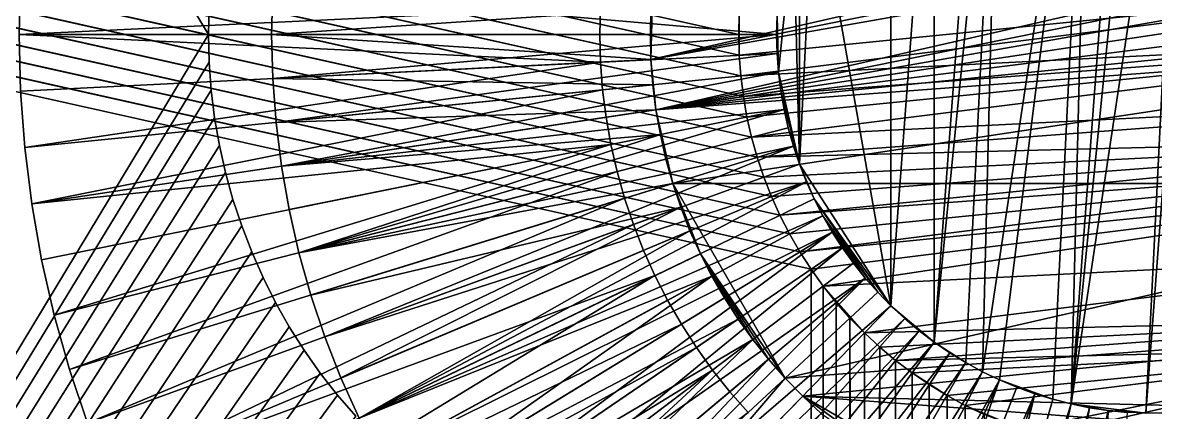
# Model space of a CAD drawing. Header units: millimetres. Extents: x 0 to 520, y -2 to 382.
# Drawn here: x 478.514 to 483, y 308.504 to 310.047 of the extents above; entities that cross this region are included whole.
import ezdxf

# ---------------------------------------------------------------- set-up
doc = ezdxf.new("R2010")
doc.units = ezdxf.units.MM

msp = doc.modelspace()

# ---------------------------------------------------------------- linework, layer by layer
at = {"layer": 'BRASS', "color": 52}
for points in [[(509.2, 369.2, 103), (10.8, 369.2, 103), (10.8, 10.8, 103)], [(509.2, 369.2, 103), (10.8, 10.8, 103), (509.2, 10.8, 103)], [(336.5204, 342.3591, 86), (481.35, 310, 86), (336.4866, 342.2841, 86)], [(336.5204, 342.3591, 86), (481.3521, 310.0822, 86), (481.35, 310, 86)], [(336.4866, 342.2841, 86), (481.3521, 309.9178, 86), (336.4491, 342.2109, 86)], [(336.4866, 342.2841, 86), (481.35, 310, 86), (481.3521, 309.9178, 86)], [(336.4491, 342.2109, 86), (481.3582, 309.8357, 86), (336.4079, 342.1396, 86)], [(336.4491, 342.2109, 86), (481.3521, 309.9178, 86), (481.3582, 309.8357, 86)], [(336.4079, 342.1396, 86), (481.3684, 309.7541, 86), (336.3633, 342.0705, 86)], [(336.4079, 342.1396, 86), (481.3582, 309.8357, 86), (481.3684, 309.7541, 86)], [(336.3633, 342.0705, 86), (481.3827, 309.6731, 86), (336.3153, 342.0037, 86)], [(336.3633, 342.0705, 86), (481.3684, 309.7541, 86), (481.3827, 309.6731, 86)], [(336.3153, 342.0037, 86), (481.401, 309.5929, 86), (336.264, 341.9394, 86)], [(336.3153, 342.0037, 86), (481.3827, 309.6731, 86), (481.401, 309.5929, 86)], [(336.264, 341.9394, 86), (481.4233, 309.5137, 86), (336.2095, 341.8777, 86)], [(336.264, 341.9394, 86), (481.401, 309.5929, 86), (481.4233, 309.5137, 86)], [(336.2095, 341.8777, 86), (481.4495, 309.4357, 86), (336.1521, 341.8188, 86)], [(336.2095, 341.8777, 86), (481.4233, 309.5137, 86), (481.4495, 309.4357, 86)], [(336.1521, 341.8188, 86), (481.4796, 309.3591, 86), (336.0918, 341.7629, 86)], [(336.1521, 341.8188, 86), (481.4495, 309.4357, 86), (481.4796, 309.3591, 86)], [(336.0918, 341.7629, 86), (481.5134, 309.2841, 86), (336.0288, 341.71, 86)], [(336.0918, 341.7629, 86), (481.4796, 309.3591, 86), (481.5134, 309.2841, 86)], [(336.0288, 341.71, 86), (481.5509, 309.2109, 86), (335.9632, 341.6603, 86)], [(336.0288, 341.71, 86), (481.5134, 309.2841, 86), (481.5509, 309.2109, 86)], [(335.9632, 341.6603, 86), (481.5921, 309.1396, 86), (335.8952, 341.614, 86)], [(335.9632, 341.6603, 86), (481.5509, 309.2109, 86), (481.5921, 309.1396, 86)], [(335.825, 341.5711, 86), (335.8952, 341.614, 86), (481.6367, 190.9295, 86)], [(335.8952, 341.614, 86), (481.6367, 309.0705, 86), (481.6367, 190.9295, 86)], [(335.8952, 341.614, 86), (481.5921, 309.1396, 86), (481.6367, 309.0705, 86)], [(335.7527, 341.5317, 86), (335.825, 341.5711, 86), (481.5921, 190.8604, 86)], [(481.5921, 190.8604, 86), (335.825, 341.5711, 86), (481.6367, 190.9295, 86)], [(335.6786, 341.496, 86), (335.7527, 341.5317, 86), (481.5509, 190.7891, 86)], [(481.5509, 190.7891, 86), (335.7527, 341.5317, 86), (481.5921, 190.8604, 86)], [(335.6028, 341.4641, 86), (335.6786, 341.496, 86), (481.5134, 190.7159, 86)], [(481.5134, 190.7159, 86), (335.6786, 341.496, 86), (481.5509, 190.7891, 86)], [(335.4469, 341.4117, 86), (335.5255, 341.4359, 86), (481.4495, 190.5643, 86)], [(335.5255, 341.4359, 86), (335.6028, 341.4641, 86), (481.4796, 190.6409, 86)], [(481.4495, 190.5643, 86), (335.5255, 341.4359, 86), (481.4796, 190.6409, 86)], [(481.4796, 190.6409, 86), (335.6028, 341.4641, 86), (481.5134, 190.7159, 86)], [(335.2865, 341.3751, 86), (335.3672, 341.3914, 86), (481.401, 190.4071, 86)], [(335.3672, 341.3914, 86), (335.4469, 341.4117, 86), (481.4233, 190.4863, 86)], [(481.401, 190.4071, 86), (335.3672, 341.3914, 86), (481.4233, 190.4863, 86)], [(481.4233, 190.4863, 86), (335.4469, 341.4117, 86), (481.4495, 190.5643, 86)], [(481.35, 190, 86), (334.9589, 341.3505, 86), (481.3521, 190.0822, 86)], [(334.9589, 38.6495, 86), (334.9589, 341.3505, 86), (481.35, 190, 86)], [(334.9589, 341.3505, 86), (335.0411, 341.3505, 86), (481.3521, 190.0822, 86)], [(335.0411, 341.3505, 86), (335.1233, 341.3546, 86), (481.3582, 190.1643, 86)], [(481.3521, 190.0822, 86), (335.0411, 341.3505, 86), (481.3582, 190.1643, 86)], [(335.1233, 341.3546, 86), (335.2052, 341.3628, 86), (481.3684, 190.2459, 86)], [(481.3582, 190.1643, 86), (335.1233, 341.3546, 86), (481.3684, 190.2459, 86)], [(335.2052, 341.3628, 86), (335.2865, 341.3751, 86), (481.3827, 190.3269, 86)], [(481.3684, 190.2459, 86), (335.2052, 341.3628, 86), (481.3827, 190.3269, 86)], [(481.3827, 190.3269, 86), (335.2865, 341.3751, 86), (481.401, 190.4071, 86)], [(481.3521, 309.9178, 92), (484.6316, 310.2459, 92), (481.3582, 309.8357, 92)], [(481.3521, 310.0822, 92), (484.6316, 310.2459, 92), (481.3521, 309.9178, 92)], [(481.3582, 309.8357, 92), (484.6316, 310.2459, 92), (484.65, 310, 92)], [(481.3521, 310.0822, 92), (481.35, 310, 92), (481.3521, 310.0822, 86)], [(481.3521, 310.0822, 86), (481.35, 310, 92), (481.35, 310, 86)], [(481.35, 310, 92), (481.3521, 310.0822, 92), (481.3521, 309.9178, 92)], [(481.35, 310, 92), (481.3521, 309.9178, 92), (481.35, 310, 86)], [(481.35, 310, 86), (481.3521, 309.9178, 92), (481.3521, 309.9178, 86)], [(481.3582, 309.8357, 92), (484.65, 310, 92), (481.3684, 309.7541, 92)], [(481.3684, 309.7541, 92), (484.65, 310, 92), (481.3827, 309.6731, 92)], [(481.3827, 309.6731, 92), (484.65, 310, 92), (481.401, 309.5929, 92)], [(481.401, 309.5929, 92), (484.65, 310, 92), (484.6316, 309.7541, 92)], [(481.3521, 309.9178, 92), (481.3582, 309.8357, 92), (481.3521, 309.9178, 86)], [(481.3521, 309.9178, 86), (481.3582, 309.8357, 92), (481.3582, 309.8357, 86)], [(481.3582, 309.8357, 92), (481.3684, 309.7541, 92), (481.3582, 309.8357, 86)], [(481.3582, 309.8357, 86), (481.3684, 309.7541, 92), (481.3684, 309.7541, 86)], [(481.3684, 309.7541, 92), (481.3827, 309.6731, 92), (481.3684, 309.7541, 86)], [(481.3684, 309.7541, 86), (481.3827, 309.6731, 92), (481.3827, 309.6731, 86)], [(481.401, 309.5929, 92), (484.6316, 309.7541, 92), (481.4233, 309.5137, 92)], [(481.4233, 309.5137, 92), (484.6316, 309.7541, 92), (484.599, 309.5929, 92)], [(481.3827, 309.6731, 92), (481.401, 309.5929, 92), (481.3827, 309.6731, 86)], [(481.3827, 309.6731, 86), (481.401, 309.5929, 92), (481.401, 309.5929, 86)], [(481.401, 309.5929, 92), (481.4233, 309.5137, 92), (481.401, 309.5929, 86)], [(481.401, 309.5929, 86), (481.4233, 309.5137, 92), (481.4233, 309.5137, 86)], [(481.4233, 309.5137, 92), (484.599, 309.5929, 92), (481.4495, 309.4357, 92)], [(481.4495, 309.4357, 92), (484.599, 309.5929, 92), (481.4796, 309.3591, 92)], [(481.4796, 309.3591, 92), (484.599, 309.5929, 92), (481.5134, 309.2841, 92)], [(481.5134, 309.2841, 92), (484.599, 309.5929, 92), (484.5767, 309.5137, 92)], [(481.4233, 309.5137, 92), (481.4495, 309.4357, 92), (481.4233, 309.5137, 86)], [(481.4233, 309.5137, 86), (481.4495, 309.4357, 92), (481.4495, 309.4357, 86)], [(481.5134, 309.2841, 92), (484.5767, 309.5137, 92), (481.5509, 309.2109, 92)], [(481.5509, 309.2109, 92), (484.5767, 309.5137, 92), (481.5921, 309.1396, 92)], [(481.5921, 309.1396, 92), (484.5767, 309.5137, 92), (484.5505, 309.4357, 92)], [(481.4495, 309.4357, 92), (481.4796, 309.3591, 92), (481.4495, 309.4357, 86)], [(481.4495, 309.4357, 86), (481.4796, 309.3591, 92), (481.4796, 309.3591, 86)], [(481.5921, 309.1396, 92), (484.5505, 309.4357, 92), (481.6367, 309.0705, 92)], [(481.6367, 309.0705, 92), (484.5505, 309.4357, 92), (481.6847, 309.0037, 92)], [(481.6847, 309.0037, 92), (484.5505, 309.4357, 92), (484.4079, 309.1396, 92)], [(481.4796, 309.3591, 92), (481.5134, 309.2841, 92), (481.4796, 309.3591, 86)], [(481.4796, 309.3591, 86), (481.5134, 309.2841, 92), (481.5134, 309.2841, 86)], [(481.5134, 309.2841, 92), (481.5509, 309.2109, 92), (481.5134, 309.2841, 86)], [(481.5134, 309.2841, 86), (481.5509, 309.2109, 92), (481.5509, 309.2109, 86)], [(481.5509, 309.2109, 92), (481.5921, 309.1396, 92), (481.5509, 309.2109, 86)], [(481.5509, 309.2109, 86), (481.5921, 309.1396, 92), (481.5921, 309.1396, 86)], [(481.5921, 309.1396, 86), (481.6367, 309.0705, 92), (481.6367, 309.0705, 86)], [(481.5921, 309.1396, 92), (481.6367, 309.0705, 92), (481.5921, 309.1396, 86)], [(481.6847, 309.0037, 92), (484.4079, 309.1396, 92), (481.8479, 308.8188, 92)], [(481.8479, 308.8188, 92), (484.4079, 309.1396, 92), (484.2095, 308.8777, 92)], [(481.6847, 190.9963, 86), (481.6367, 309.0705, 86), (481.6847, 309.0037, 86)], [(481.6367, 190.9295, 86), (481.6367, 309.0705, 86), (481.6847, 190.9963, 86)], [(481.6367, 309.0705, 86), (481.6847, 309.0037, 92), (481.6847, 309.0037, 86)], [(481.6367, 309.0705, 92), (481.6847, 309.0037, 92), (481.6367, 309.0705, 86)], [(481.736, 191.0606, 86), (481.6847, 309.0037, 86), (481.736, 308.9394, 86)], [(481.6847, 190.9963, 86), (481.6847, 309.0037, 86), (481.736, 191.0606, 86)], [(481.6847, 309.0037, 86), (481.736, 308.9394, 92), (481.736, 308.9394, 86)], [(481.6847, 309.0037, 92), (481.736, 308.9394, 92), (481.6847, 309.0037, 86)], [(481.736, 308.9394, 92), (481.6847, 309.0037, 92), (481.7905, 308.8777, 92)], [(481.7905, 308.8777, 92), (481.6847, 309.0037, 92), (481.8479, 308.8188, 92)], [(481.736, 191.0606, 86), (481.736, 308.9394, 86), (481.7905, 191.1223, 86)], [(481.7905, 191.1223, 86), (481.736, 308.9394, 86), (481.7905, 308.8777, 86)], [(481.736, 308.9394, 86), (481.7905, 308.8777, 92), (481.7905, 308.8777, 86)], [(481.736, 308.9394, 92), (481.7905, 308.8777, 92), (481.736, 308.9394, 86)], [(481.7905, 191.1223, 86), (481.7905, 308.8777, 86), (481.8479, 191.1812, 86)], [(481.8479, 191.1812, 86), (481.7905, 308.8777, 86), (481.8479, 308.8188, 86)], [(481.7905, 308.8777, 86), (481.8479, 308.8188, 92), (481.8479, 308.8188, 86)], [(481.7905, 308.8777, 92), (481.8479, 308.8188, 92), (481.7905, 308.8777, 86)], [(481.8479, 308.8188, 92), (484.2095, 308.8777, 92), (481.9082, 308.7629, 92)], [(481.9082, 308.7629, 92), (484.2095, 308.8777, 92), (481.9712, 308.71, 92)], [(481.9712, 308.71, 92), (484.2095, 308.8777, 92), (484.0918, 308.7629, 92)], [(481.8479, 308.8188, 86), (481.9082, 308.7629, 86), (481.8479, 191.1812, 86)], [(481.8479, 308.8188, 86), (481.9082, 308.7629, 92), (481.9082, 308.7629, 86)], [(481.8479, 308.8188, 92), (481.9082, 308.7629, 92), (481.8479, 308.8188, 86)], [(481.8479, 191.1812, 86), (481.9082, 308.7629, 86), (481.9082, 191.2371, 86)], [(481.9082, 308.7629, 86), (481.9712, 308.71, 86), (481.9082, 191.2371, 86)], [(481.9082, 308.7629, 86), (481.9712, 308.71, 92), (481.9712, 308.71, 86)], [(481.9082, 308.7629, 92), (481.9712, 308.71, 92), (481.9082, 308.7629, 86)], [(481.9712, 308.71, 92), (484.0918, 308.7629, 92), (482.0368, 308.6603, 92)], [(482.0368, 308.6603, 92), (484.0918, 308.7629, 92), (482.175, 308.5711, 92)], [(482.175, 308.5711, 92), (484.0918, 308.7629, 92), (482.2473, 308.5317, 92)], [(482.2473, 308.5317, 92), (484.0918, 308.7629, 92), (482.4745, 308.4359, 92)], [(482.4745, 308.4359, 92), (484.0918, 308.7629, 92), (482.5531, 308.4117, 92)], [(482.5531, 308.4117, 92), (484.0918, 308.7629, 92), (483.825, 308.5711, 92)], [(481.9082, 191.2371, 86), (481.9712, 308.71, 86), (481.9712, 191.29, 86)], [(481.9712, 308.71, 86), (482.0368, 308.6603, 86), (481.9712, 191.29, 86)], [(481.9712, 308.71, 86), (481.9712, 308.71, 92), (482.0368, 308.6603, 86)], [(481.9712, 308.71, 92), (482.0368, 308.6603, 92), (482.0368, 308.6603, 86)], [(481.9712, 191.29, 86), (482.0368, 308.6603, 86), (482.0368, 191.3397, 86)], [(482.0368, 191.3397, 86), (482.0368, 308.6603, 86), (482.1048, 191.386, 86)], [(482.0368, 308.6603, 86), (482.1048, 308.614, 86), (482.1048, 191.386, 86)], [(482.0368, 308.6603, 86), (482.1048, 308.614, 92), (482.1048, 308.614, 86)], [(482.0368, 308.6603, 92), (482.1048, 308.614, 92), (482.0368, 308.6603, 86)], [(482.0368, 308.6603, 92), (482.175, 308.5711, 92), (482.1048, 308.614, 92)], [(482.1048, 308.614, 86), (482.175, 308.5711, 86), (482.1048, 191.386, 86)], [(482.1048, 308.614, 86), (482.175, 308.5711, 92), (482.175, 308.5711, 86)], [(482.1048, 308.614, 92), (482.175, 308.5711, 92), (482.1048, 308.614, 86)], [(482.1048, 191.386, 86), (482.175, 308.5711, 86), (482.175, 191.4289, 86)], [(482.175, 308.5711, 86), (482.2473, 308.5317, 86), (482.175, 191.4289, 86)], [(482.175, 308.5711, 86), (482.175, 308.5711, 92), (482.2473, 308.5317, 86)], [(482.175, 308.5711, 92), (482.2473, 308.5317, 92), (482.2473, 308.5317, 86)], [(482.5531, 308.4117, 92), (483.825, 308.5711, 92), (482.6328, 308.3914, 92)], [(482.6328, 308.3914, 92), (483.825, 308.5711, 92), (482.7948, 308.3628, 92)], [(482.7948, 308.3628, 92), (483.825, 308.5711, 92), (482.8767, 308.3546, 92)], [(482.8767, 308.3546, 92), (483.825, 308.5711, 92), (482.9589, 308.3505, 92)], [(482.9589, 308.3505, 92), (483.825, 308.5711, 92), (483.0411, 308.3505, 92)], [(482.175, 191.4289, 86), (482.2473, 308.5317, 86), (482.2473, 191.4683, 86)], [(482.2473, 308.5317, 86), (482.3214, 308.496, 86), (482.2473, 191.4683, 86)], [(482.2473, 308.5317, 86), (482.2473, 308.5317, 92), (482.3214, 308.496, 86)], [(482.2473, 308.5317, 92), (482.3214, 308.496, 92), (482.3214, 308.496, 86)], [(482.2473, 308.5317, 92), (482.4745, 308.4359, 92), (482.3214, 308.496, 92)]]:
    msp.add_3dface(points, dxfattribs=at)
at = {"layer": 'STEEL', "color": 8}
for points in [[(479.25, 310, 86), (479.2527, 310.1104, 86), (472, 322, 86)], [(472, 298, 86), (479.25, 310, 86), (472, 322, 86)], [(479.2527, 310.1104, 83), (479.25, 310, 83), (472, 322, 83)], [(479.25, 310, 83), (472, 298, 83), (472, 322, 83)], [(482.7395, 311.4772, 80.4), (482.3157, 308.6652, 80.4), (482.3831, 311.3673, 80.4)], [(482.3831, 308.6327, 80.4), (482.3157, 308.6652, 80.4), (482.7395, 311.4772, 80.4)], [(482.5937, 308.5561, 80.4), (482.3831, 308.6327, 80.4), (482.7395, 311.4772, 80.4)], [(482.6662, 308.5376, 80.4), (482.5937, 308.5561, 80.4), (482.7395, 311.4772, 80.4)], [(483.1121, 311.4958, 80.4), (482.6662, 308.5376, 80.4), (482.9626, 311.4995, 80.4)], [(482.9626, 311.4995, 80.4), (482.6662, 308.5376, 80.4), (482.8879, 311.4958, 80.4)], [(482.8879, 311.4958, 80.4), (482.6662, 308.5376, 80.4), (482.7395, 311.4772, 80.4)], [(482.9626, 308.5005, 80.4), (482.6662, 308.5376, 80.4), (483.1121, 311.4958, 80.4)], [(483.1865, 311.4884, 80.4), (482.9626, 308.5005, 80.4), (483.1121, 311.4958, 80.4)], [(483.0374, 308.5005, 80.4), (482.9626, 308.5005, 80.4), (483.1865, 311.4884, 80.4)], [(482.3831, 311.3673, 80.4), (482.1244, 308.7821, 80.4), (482.3157, 311.3348, 80.4)], [(482.25, 308.701, 80.4), (482.1244, 308.7821, 80.4), (482.3831, 311.3673, 80.4)], [(482.3157, 311.3348, 80.4), (482.1244, 308.7821, 80.4), (482.1244, 311.2179, 80.4)], [(482.3157, 308.6652, 80.4), (482.25, 308.701, 80.4), (482.3831, 311.3673, 80.4)], [(482.1244, 311.2179, 80.4), (481.9526, 308.9262, 80.4), (481.9526, 311.0738, 80.4)], [(482.1244, 308.7821, 80.4), (481.9526, 308.9262, 80.4), (482.1244, 311.2179, 80.4)], [(481.9526, 311.0738, 80.4), (481.9526, 308.9262, 80.4), (481.6485, 310.6508, 80.4)], [(481.0025, 309.9003, 90), (484.843, 310.7769, 90), (481.0099, 310.1991, 90)], [(481.0025, 309.9003, 90), (484.8794, 310.684, 90), (484.843, 310.7769, 90)], [(481.0025, 309.9003, 90), (484.9111, 310.5895, 90), (484.8794, 310.684, 90)], [(481.6485, 310.6508, 80.4), (481.5905, 309.487, 80.4), (481.5905, 310.513, 80.4)], [(481.6485, 310.6508, 80.4), (481.9526, 308.9262, 80.4), (481.5905, 309.487, 80.4)], [(481.0223, 309.7019, 90), (484.9111, 310.5895, 90), (481.0025, 309.9003, 90)], [(481.0223, 309.7019, 90), (484.9382, 310.4935, 90), (484.9111, 310.5895, 90)], [(481.0223, 309.7019, 90), (484.9603, 310.3963, 90), (484.9382, 310.4935, 90)], [(481.5905, 310.513, 80.4), (481.5905, 309.487, 80.4), (481.5666, 310.4421, 80.4)], [(481.5666, 310.4421, 80.4), (481.5075, 309.8506, 80.4), (481.5019, 310.0748, 80.4)], [(481.5666, 310.4421, 80.4), (481.5905, 309.487, 80.4), (481.5075, 309.8506, 80.4)], [(481.0223, 309.7019, 90), (484.9777, 310.2981, 90), (484.9603, 310.3963, 90)], [(481.0223, 309.7019, 90), (484.9901, 310.1991, 90), (484.9777, 310.2981, 90)], [(478.5, 310, 83), (480.8027, 310.1097, 83), (478.5056, 310.2243, 83)], [(480.8027, 310.1097, 82), (478.5, 310, 82), (478.5056, 310.2243, 82)], [(479.5, 310, 82), (481.0025, 310.0997, 82), (479.5044, 310.1745, 82)], [(479.5, 310, 82), (479.5044, 310.1745, 78.5), (479.5, 310, 78.5)], [(479.5, 310, 82), (479.5044, 310.1745, 82), (479.5044, 310.1745, 78.5)], [(481.5, 310, 78.5), (479.5, 310, 78.5), (479.5044, 310.1745, 78.5)], [(481.5, 310, 78.5), (479.5044, 310.1745, 78.5), (481.5019, 310.0748, 78.5)], [(481, 310, 90), (481.0099, 310.1991, 90), (481.0025, 310.0997, 90)], [(481.0025, 309.9003, 90), (481.0099, 310.1991, 90), (481, 310, 90)], [(481.0223, 309.7019, 90), (484.9975, 310.0997, 90), (484.9901, 310.1991, 90)], [(478.5, 310, 83), (480.8, 310, 83), (480.8027, 310.1097, 83)], [(480.8, 310, 82), (478.5, 310, 82), (480.8027, 310.1097, 82)], [(479.2527, 310.1104, 86), (479.25, 310, 86), (479.2527, 310.1104, 83)], [(479.2527, 310.1104, 83), (479.25, 310, 86), (479.25, 310, 83)], [(479.5, 310, 82), (481, 310, 82), (481.0025, 310.0997, 82)], [(480.8027, 310.1097, 82), (480.8, 310, 83), (480.8, 310, 82)], [(480.8027, 310.1097, 83), (480.8, 310, 83), (480.8027, 310.1097, 82)], [(481, 310, 90), (481.0025, 310.0997, 82), (481, 310, 82)], [(481, 310, 90), (481.0025, 310.0997, 90), (481.0025, 310.0997, 82)], [(481.0223, 309.7019, 90), (485, 310, 90), (484.9975, 310.0997, 90)], [(481.5019, 310.0748, 80.4), (481.5, 310, 80.4), (481.5019, 310.0748, 78.5)], [(481.5019, 310.0748, 78.5), (481.5, 310, 80.4), (481.5, 310, 78.5)], [(481.5019, 310.0748, 80.4), (481.5075, 309.8506, 80.4), (481.5, 310, 80.4)], [(472, 298, 86), (479.2527, 309.8896, 86), (479.25, 310, 86)], [(479.2527, 309.8896, 83), (472, 298, 83), (479.25, 310, 83)], [(478.5, 310, 83), (480.8027, 309.8903, 83), (480.8, 310, 83)], [(478.5056, 309.7757, 83), (480.8027, 309.8903, 83), (478.5, 310, 83)], [(480.8027, 309.8903, 82), (478.5, 310, 82), (480.8, 310, 82)], [(480.8027, 309.8903, 82), (478.5056, 309.7757, 82), (478.5, 310, 82)], [(479.25, 310, 86), (479.2527, 309.8896, 86), (479.25, 310, 83)], [(479.25, 310, 83), (479.2527, 309.8896, 86), (479.2527, 309.8896, 83)], [(479.5, 310, 82), (481.0025, 309.9003, 82), (481, 310, 82)], [(479.5044, 309.8255, 82), (481.0025, 309.9003, 82), (479.5, 310, 82)], [(479.5044, 309.8255, 82), (479.5, 310, 82), (479.5, 310, 78.5)], [(479.5044, 309.8255, 82), (479.5, 310, 78.5), (479.5044, 309.8255, 78.5)], [(481.5, 310, 78.5), (479.5044, 309.8255, 78.5), (479.5, 310, 78.5)], [(481.5019, 309.9252, 78.5), (479.5044, 309.8255, 78.5), (481.5, 310, 78.5)], [(480.8, 310, 83), (480.8027, 309.8903, 83), (480.8, 310, 82)], [(480.8, 310, 82), (480.8027, 309.8903, 83), (480.8027, 309.8903, 82)], [(481.0025, 309.9003, 90), (481, 310, 90), (481, 310, 82)], [(481.0025, 309.9003, 90), (481, 310, 82), (481.0025, 309.9003, 82)], [(481.0889, 309.4105, 90), (485, 310, 90), (481.0223, 309.7019, 90)], [(481.0889, 309.4105, 90), (484.9111, 309.4105, 90), (485, 310, 90)], [(481.5, 310, 80.4), (481.5019, 309.9252, 80.4), (481.5, 310, 78.5)], [(481.5, 310, 78.5), (481.5019, 309.9252, 80.4), (481.5019, 309.9252, 78.5)], [(481.5, 310, 80.4), (481.5075, 309.8506, 80.4), (481.5019, 309.9252, 80.4)], [(481.5019, 309.9252, 78.5), (479.5174, 309.6515, 78.5), (479.5044, 309.8255, 78.5)], [(479.5044, 309.8255, 82), (481.0099, 309.8009, 82), (481.0025, 309.9003, 82)], [(481.5075, 309.8506, 78.5), (479.5174, 309.6515, 78.5), (481.5019, 309.9252, 78.5)], [(481.0099, 309.8009, 90), (481.0025, 309.9003, 82), (481.0099, 309.8009, 82)], [(481.0099, 309.8009, 90), (481.0025, 309.9003, 90), (481.0025, 309.9003, 82)], [(481.0223, 309.7019, 90), (481.0025, 309.9003, 90), (481.0099, 309.8009, 90)], [(481.5019, 309.9252, 78.5), (481.5075, 309.8506, 80.4), (481.5075, 309.8506, 78.5)], [(481.5019, 309.9252, 80.4), (481.5075, 309.8506, 80.4), (481.5019, 309.9252, 78.5)], [(472, 298, 86), (479.2608, 309.7795, 86), (479.2527, 309.8896, 86)], [(479.2608, 309.7795, 83), (472, 298, 83), (479.2527, 309.8896, 83)], [(478.5224, 309.5519, 83), (480.8027, 309.8903, 83), (478.5056, 309.7757, 83)], [(480.8027, 309.8903, 82), (478.5224, 309.5519, 82), (478.5056, 309.7757, 82)], [(478.5224, 309.5519, 83), (480.8109, 309.781, 83), (480.8027, 309.8903, 83)], [(480.8109, 309.781, 82), (478.5224, 309.5519, 82), (480.8027, 309.8903, 82)], [(479.2527, 309.8896, 86), (479.2608, 309.7795, 86), (479.2527, 309.8896, 83)], [(479.2527, 309.8896, 83), (479.2608, 309.7795, 86), (479.2608, 309.7795, 83)], [(481.5075, 309.8506, 78.5), (479.5391, 309.4784, 78.5), (479.5174, 309.6515, 78.5)], [(481.5168, 309.7764, 78.5), (479.5391, 309.4784, 78.5), (481.5075, 309.8506, 78.5)], [(480.8027, 309.8903, 82), (480.8109, 309.781, 83), (480.8109, 309.781, 82)], [(480.8027, 309.8903, 83), (480.8109, 309.781, 83), (480.8027, 309.8903, 82)], [(481.5075, 309.8506, 78.5), (481.5168, 309.7764, 80.4), (481.5168, 309.7764, 78.5)], [(481.5075, 309.8506, 80.4), (481.5168, 309.7764, 80.4), (481.5075, 309.8506, 78.5)], [(481.5075, 309.8506, 80.4), (481.5905, 309.487, 80.4), (481.5168, 309.7764, 80.4)], [(479.5174, 309.6515, 82), (481.0099, 309.8009, 82), (479.5044, 309.8255, 82)], [(479.5174, 309.6515, 82), (479.5044, 309.8255, 78.5), (479.5174, 309.6515, 78.5)], [(479.5174, 309.6515, 82), (479.5044, 309.8255, 82), (479.5044, 309.8255, 78.5)], [(472, 298, 86), (479.2744, 309.6699, 86), (479.2608, 309.7795, 86)], [(479.2744, 309.6699, 83), (472, 298, 83), (479.2608, 309.7795, 83)], [(478.5224, 309.5519, 83), (478.5056, 309.7757, 82), (478.5224, 309.5519, 82)], [(478.5224, 309.5519, 83), (478.5056, 309.7757, 83), (478.5056, 309.7757, 82)], [(478.5503, 309.3293, 83), (480.8109, 309.781, 83), (478.5224, 309.5519, 83)], [(480.8109, 309.781, 82), (478.5503, 309.3293, 82), (478.5224, 309.5519, 82)], [(478.5503, 309.3293, 83), (480.8246, 309.6721, 83), (480.8109, 309.781, 83)], [(480.8246, 309.6721, 82), (478.5503, 309.3293, 82), (480.8109, 309.781, 82)], [(479.2608, 309.7795, 83), (479.2744, 309.6699, 86), (479.2744, 309.6699, 83)], [(479.2608, 309.7795, 86), (479.2744, 309.6699, 86), (479.2608, 309.7795, 83)], [(479.5174, 309.6515, 82), (481.0223, 309.7019, 82), (481.0099, 309.8009, 82)], [(481.5297, 309.7028, 78.5), (479.5391, 309.4784, 78.5), (481.5168, 309.7764, 78.5)], [(480.8109, 309.781, 82), (480.8246, 309.6721, 83), (480.8246, 309.6721, 82)], [(480.8109, 309.781, 83), (480.8246, 309.6721, 83), (480.8109, 309.781, 82)], [(481.0223, 309.7019, 90), (481.0099, 309.8009, 82), (481.0223, 309.7019, 82)], [(481.0223, 309.7019, 90), (481.0099, 309.8009, 90), (481.0099, 309.8009, 82)], [(481.5168, 309.7764, 78.5), (481.5168, 309.7764, 80.4), (481.5297, 309.7028, 78.5)], [(481.5168, 309.7764, 80.4), (481.5297, 309.7028, 80.4), (481.5297, 309.7028, 78.5)], [(481.5168, 309.7764, 80.4), (481.5464, 309.6299, 80.4), (481.5297, 309.7028, 80.4)], [(481.5168, 309.7764, 80.4), (481.5905, 309.487, 80.4), (481.5464, 309.6299, 80.4)], [(472, 298, 86), (479.2932, 309.561, 86), (479.2744, 309.6699, 86)], [(479.2932, 309.561, 83), (472, 298, 83), (479.2744, 309.6699, 83)], [(478.5503, 309.3293, 83), (480.8436, 309.5641, 83), (480.8246, 309.6721, 83)], [(480.8436, 309.5641, 82), (478.5503, 309.3293, 82), (480.8246, 309.6721, 82)], [(479.2744, 309.6699, 83), (479.2932, 309.561, 86), (479.2932, 309.561, 83)], [(479.2744, 309.6699, 86), (479.2932, 309.561, 86), (479.2744, 309.6699, 83)], [(479.5391, 309.4784, 82), (481.0223, 309.7019, 82), (479.5174, 309.6515, 82)], [(481.5297, 309.7028, 78.5), (479.5694, 309.3065, 78.5), (479.5391, 309.4784, 78.5)], [(479.5391, 309.4784, 82), (481.0397, 309.6037, 82), (481.0223, 309.7019, 82)], [(481.5297, 309.7028, 78.5), (479.6082, 309.1363, 78.5), (479.5694, 309.3065, 78.5)], [(481.5464, 309.6299, 78.5), (479.6082, 309.1363, 78.5), (481.5297, 309.7028, 78.5)], [(480.8246, 309.6721, 82), (480.8436, 309.5641, 83), (480.8436, 309.5641, 82)], [(480.8246, 309.6721, 83), (480.8436, 309.5641, 83), (480.8246, 309.6721, 82)], [(481.0223, 309.7019, 90), (481.0223, 309.7019, 82), (481.0397, 309.6037, 82)], [(481.0397, 309.6037, 90), (481.0223, 309.7019, 90), (481.0397, 309.6037, 82)], [(481.0618, 309.5065, 90), (481.0223, 309.7019, 90), (481.0397, 309.6037, 90)], [(481.0889, 309.4105, 90), (481.0223, 309.7019, 90), (481.0618, 309.5065, 90)], [(481.5297, 309.7028, 78.5), (481.5464, 309.6299, 80.4), (481.5464, 309.6299, 78.5)], [(481.5297, 309.7028, 80.4), (481.5464, 309.6299, 80.4), (481.5297, 309.7028, 78.5)], [(479.5391, 309.4784, 82), (479.5174, 309.6515, 78.5), (479.5391, 309.4784, 78.5)], [(479.5391, 309.4784, 82), (479.5174, 309.6515, 82), (479.5174, 309.6515, 78.5)], [(481.5666, 309.5579, 78.5), (479.6082, 309.1363, 78.5), (481.5464, 309.6299, 78.5)], [(481.5464, 309.6299, 78.5), (481.5666, 309.5579, 80.4), (481.5666, 309.5579, 78.5)], [(481.5464, 309.6299, 80.4), (481.5666, 309.5579, 80.4), (481.5464, 309.6299, 78.5)], [(481.5464, 309.6299, 80.4), (481.5905, 309.487, 80.4), (481.5666, 309.5579, 80.4)], [(479.5694, 309.3065, 82), (481.0397, 309.6037, 82), (479.5391, 309.4784, 82)], [(479.6082, 309.1363, 82), (481.0397, 309.6037, 82), (479.5694, 309.3065, 82)], [(479.6082, 309.1363, 82), (481.0618, 309.5065, 82), (481.0397, 309.6037, 82)], [(481.0618, 309.5065, 90), (481.0397, 309.6037, 82), (481.0618, 309.5065, 82)], [(481.0618, 309.5065, 90), (481.0397, 309.6037, 90), (481.0397, 309.6037, 82)], [(472, 298, 86), (479.3174, 309.4533, 86), (479.2932, 309.561, 86)], [(479.3174, 309.4533, 83), (472, 298, 83), (479.2932, 309.561, 83)], [(478.5503, 309.3293, 83), (478.5224, 309.5519, 82), (478.5503, 309.3293, 82)], [(478.5503, 309.3293, 83), (478.5224, 309.5519, 83), (478.5224, 309.5519, 82)], [(478.5892, 309.1083, 83), (480.8436, 309.5641, 83), (478.5503, 309.3293, 83)], [(480.8436, 309.5641, 82), (478.5892, 309.1083, 82), (478.5503, 309.3293, 82)], [(478.6392, 308.8896, 83), (480.8436, 309.5641, 83), (478.5892, 309.1083, 83)], [(480.8436, 309.5641, 82), (478.6392, 308.8896, 82), (478.5892, 309.1083, 82)], [(478.6392, 308.8896, 83), (480.868, 309.4571, 83), (480.8436, 309.5641, 83)], [(480.868, 309.4571, 82), (478.6392, 308.8896, 82), (480.8436, 309.5641, 82)], [(479.2932, 309.561, 83), (479.3174, 309.4533, 86), (479.3174, 309.4533, 83)], [(479.2932, 309.561, 86), (479.3174, 309.4533, 86), (479.2932, 309.561, 83)], [(481.5666, 309.5579, 78.5), (479.6555, 308.9684, 78.5), (479.6082, 309.1363, 78.5)], [(481.5666, 309.5579, 78.5), (479.7111, 308.8029, 78.5), (479.6555, 308.9684, 78.5)], [(481.5905, 309.487, 78.5), (479.7111, 308.8029, 78.5), (481.5666, 309.5579, 78.5)], [(480.8436, 309.5641, 82), (480.868, 309.4571, 83), (480.868, 309.4571, 82)], [(480.8436, 309.5641, 83), (480.868, 309.4571, 83), (480.8436, 309.5641, 82)], [(481.5666, 309.5579, 78.5), (481.5905, 309.487, 80.4), (481.5905, 309.487, 78.5)], [(481.5666, 309.5579, 80.4), (481.5905, 309.487, 80.4), (481.5666, 309.5579, 78.5)], [(479.6082, 309.1363, 82), (481.0889, 309.4105, 82), (481.0618, 309.5065, 82)], [(481.0889, 309.4105, 90), (481.0618, 309.5065, 82), (481.0889, 309.4105, 82)], [(481.0889, 309.4105, 90), (481.0618, 309.5065, 90), (481.0618, 309.5065, 82)], [(472, 298, 86), (479.3469, 309.3469, 86), (479.3174, 309.4533, 86)], [(479.3469, 309.3469, 83), (472, 298, 83), (479.3174, 309.4533, 83)], [(478.6999, 308.6736, 83), (480.868, 309.4571, 83), (478.6392, 308.8896, 83)], [(480.868, 309.4571, 82), (478.6999, 308.6736, 82), (478.6392, 308.8896, 82)], [(478.6999, 308.6736, 83), (480.8977, 309.3515, 83), (480.868, 309.4571, 83)], [(480.8977, 309.3515, 82), (478.6999, 308.6736, 82), (480.868, 309.4571, 82)], [(479.3174, 309.4533, 83), (479.3469, 309.3469, 86), (479.3469, 309.3469, 83)], [(479.3174, 309.4533, 86), (479.3469, 309.3469, 86), (479.3174, 309.4533, 83)], [(479.5391, 309.4784, 82), (479.5391, 309.4784, 78.5), (479.5694, 309.3065, 78.5)], [(479.5694, 309.3065, 82), (479.5391, 309.4784, 82), (479.5694, 309.3065, 78.5)], [(481.6178, 309.4173, 78.5), (479.7111, 308.8029, 78.5), (481.5905, 309.487, 78.5)], [(480.868, 309.4571, 82), (480.8977, 309.3515, 83), (480.8977, 309.3515, 82)], [(480.868, 309.4571, 83), (480.8977, 309.3515, 83), (480.868, 309.4571, 82)], [(481.5905, 309.487, 78.5), (481.6178, 309.4173, 80.4), (481.6178, 309.4173, 78.5)], [(481.5905, 309.487, 80.4), (481.6178, 309.4173, 80.4), (481.5905, 309.487, 78.5)], [(481.5905, 309.487, 80.4), (481.6485, 309.3492, 80.4), (481.6178, 309.4173, 80.4)], [(481.5905, 309.487, 80.4), (481.9526, 308.9262, 80.4), (481.6485, 309.3492, 80.4)], [(479.6555, 308.9684, 82), (481.0889, 309.4105, 82), (479.6082, 309.1363, 82)], [(479.6555, 308.9684, 82), (481.1206, 309.316, 82), (481.0889, 309.4105, 82)], [(481.6178, 309.4173, 78.5), (479.7748, 308.6405, 78.5), (479.7111, 308.8029, 78.5)], [(481.6178, 309.4173, 78.5), (479.8466, 308.4814, 78.5), (479.7748, 308.6405, 78.5)], [(481.6485, 309.3492, 78.5), (479.8466, 308.4814, 78.5), (481.6178, 309.4173, 78.5)], [(481.0889, 309.4105, 90), (481.0889, 309.4105, 82), (481.1206, 309.316, 82)], [(481.1206, 309.316, 90), (481.0889, 309.4105, 90), (481.1206, 309.316, 82)], [(481.1981, 309.1322, 90), (481.0889, 309.4105, 90), (481.1206, 309.316, 90)], [(481.5339, 308.6397, 90), (484.9111, 309.4105, 90), (481.0889, 309.4105, 90)], [(481.5339, 308.6397, 90), (481.0889, 309.4105, 90), (481.1981, 309.1322, 90)], [(481.5339, 308.6397, 90), (484.6525, 308.8734, 90), (484.9111, 309.4105, 90)], [(481.6178, 309.4173, 78.5), (481.6485, 309.3492, 80.4), (481.6485, 309.3492, 78.5)], [(481.6178, 309.4173, 80.4), (481.6485, 309.3492, 80.4), (481.6178, 309.4173, 78.5)], [(472, 298, 86), (479.3815, 309.242, 86), (479.3469, 309.3469, 86)], [(479.3815, 309.242, 83), (472, 298, 83), (479.3469, 309.3469, 83)], [(478.5892, 309.1083, 83), (478.5503, 309.3293, 82), (478.5892, 309.1083, 82)], [(478.5892, 309.1083, 83), (478.5503, 309.3293, 83), (478.5503, 309.3293, 82)], [(478.7714, 308.4609, 83), (480.8977, 309.3515, 83), (478.6999, 308.6736, 83)], [(480.8977, 309.3515, 82), (478.7714, 308.4609, 82), (478.6999, 308.6736, 82)], [(478.7714, 308.4609, 83), (480.9327, 309.2476, 83), (480.8977, 309.3515, 83)], [(480.9327, 309.2476, 82), (478.7714, 308.4609, 82), (480.8977, 309.3515, 82)], [(479.3469, 309.3469, 83), (479.3469, 309.3469, 86), (479.3815, 309.242, 83)], [(479.3469, 309.3469, 86), (479.3815, 309.242, 86), (479.3815, 309.242, 83)], [(479.7111, 308.8029, 82), (481.1206, 309.316, 82), (479.6555, 308.9684, 82)], [(479.7748, 308.6405, 82), (481.1206, 309.316, 82), (479.7111, 308.8029, 82)], [(479.7748, 308.6405, 82), (481.157, 309.2231, 82), (481.1206, 309.316, 82)], [(481.6827, 309.2826, 78.5), (479.8466, 308.4814, 78.5), (481.6485, 309.3492, 78.5)], [(480.8977, 309.3515, 82), (480.9327, 309.2476, 83), (480.9327, 309.2476, 82)], [(480.8977, 309.3515, 83), (480.9327, 309.2476, 83), (480.8977, 309.3515, 82)], [(481.157, 309.2231, 90), (481.1206, 309.316, 82), (481.157, 309.2231, 82)], [(481.157, 309.2231, 90), (481.1206, 309.316, 90), (481.1206, 309.316, 82)], [(481.1981, 309.1322, 90), (481.1206, 309.316, 90), (481.157, 309.2231, 90)], [(481.6485, 309.3492, 78.5), (481.6485, 309.3492, 80.4), (481.6827, 309.2826, 78.5)], [(481.6485, 309.3492, 80.4), (481.6827, 309.2826, 80.4), (481.6827, 309.2826, 78.5)], [(481.6485, 309.3492, 80.4), (481.9004, 308.9797, 80.4), (481.6827, 309.2826, 80.4)], [(481.6485, 309.3492, 80.4), (481.9526, 308.9262, 80.4), (481.9004, 308.9797, 80.4)], [(479.6082, 309.1363, 82), (479.5694, 309.3065, 78.5), (479.6082, 309.1363, 78.5)], [(479.6082, 309.1363, 82), (479.5694, 309.3065, 82), (479.5694, 309.3065, 78.5)], [(481.6827, 309.2826, 78.5), (479.9262, 308.3261, 78.5), (479.8466, 308.4814, 78.5)], [(481.7201, 309.2178, 78.5), (479.9262, 308.3261, 78.5), (481.6827, 309.2826, 78.5)], [(481.6827, 309.2826, 80.4), (481.7201, 309.2178, 80.4), (481.6827, 309.2826, 78.5)], [(481.6827, 309.2826, 78.5), (481.7201, 309.2178, 80.4), (481.7201, 309.2178, 78.5)], [(481.6827, 309.2826, 80.4), (481.8509, 309.0358, 80.4), (481.7201, 309.2178, 80.4)], [(481.6827, 309.2826, 80.4), (481.9004, 308.9797, 80.4), (481.8509, 309.0358, 80.4)], [(472, 298, 86), (479.4213, 309.139, 86), (479.3815, 309.242, 86)], [(479.4213, 309.139, 83), (472, 298, 83), (479.3815, 309.242, 83)], [(478.8534, 308.252, 83), (480.9327, 309.2476, 83), (478.7714, 308.4609, 83)], [(480.9327, 309.2476, 82), (478.8534, 308.252, 82), (478.7714, 308.4609, 82)], [(478.8534, 308.252, 83), (480.9728, 309.1454, 83), (480.9327, 309.2476, 83)], [(480.9728, 309.1454, 82), (478.8534, 308.252, 82), (480.9327, 309.2476, 82)], [(479.3815, 309.242, 83), (479.4213, 309.139, 86), (479.4213, 309.139, 83)], [(479.3815, 309.242, 86), (479.4213, 309.139, 86), (479.3815, 309.242, 83)], [(479.8466, 308.4814, 82), (481.157, 309.2231, 82), (479.7748, 308.6405, 82)], [(479.8466, 308.4814, 82), (481.1981, 309.1322, 82), (481.157, 309.2231, 82)], [(480.9327, 309.2476, 82), (480.9728, 309.1454, 83), (480.9728, 309.1454, 82)], [(480.9327, 309.2476, 83), (480.9728, 309.1454, 83), (480.9327, 309.2476, 82)], [(481.1981, 309.1322, 90), (481.157, 309.2231, 82), (481.1981, 309.1322, 82)], [(481.1981, 309.1322, 90), (481.157, 309.2231, 90), (481.157, 309.2231, 82)], [(481.7201, 309.2178, 78.5), (480.0135, 308.175, 78.5), (479.9262, 308.3261, 78.5)], [(481.7201, 309.2178, 78.5), (480.1082, 308.0284, 78.5), (480.0135, 308.175, 78.5)], [(481.7606, 309.155, 78.5), (480.1082, 308.0284, 78.5), (481.7201, 309.2178, 78.5)], [(481.7201, 309.2178, 78.5), (481.7201, 309.2178, 80.4), (481.7606, 309.155, 78.5)], [(481.7201, 309.2178, 80.4), (481.7606, 309.155, 80.4), (481.7606, 309.155, 78.5)], [(481.7201, 309.2178, 80.4), (481.8043, 309.0943, 80.4), (481.7606, 309.155, 80.4)], [(481.7201, 309.2178, 80.4), (481.8509, 309.0358, 80.4), (481.8043, 309.0943, 80.4)], [(472, 298, 86), (479.466, 309.038, 86), (479.4213, 309.139, 86)], [(479.466, 309.038, 83), (472, 298, 83), (479.4213, 309.139, 83)], [(478.8534, 308.252, 83), (481.0179, 309.0455, 83), (480.9728, 309.1454, 83)], [(481.0179, 309.0455, 82), (478.8534, 308.252, 82), (480.9728, 309.1454, 82)], [(479.4213, 309.139, 83), (479.466, 309.038, 86), (479.466, 309.038, 83)], [(479.4213, 309.139, 86), (479.466, 309.038, 86), (479.4213, 309.139, 83)], [(479.6082, 309.1363, 82), (479.6082, 309.1363, 78.5), (479.6555, 308.9684, 78.5)], [(479.6555, 308.9684, 82), (479.6082, 309.1363, 82), (479.6555, 308.9684, 78.5)], [(479.8466, 308.4814, 82), (481.2436, 309.0435, 82), (481.1981, 309.1322, 82)], [(481.7606, 309.155, 78.5), (480.21, 307.8867, 78.5), (480.1082, 308.0284, 78.5)], [(481.8043, 309.0943, 78.5), (480.21, 307.8867, 78.5), (481.7606, 309.155, 78.5)], [(480.9728, 309.1454, 82), (481.0179, 309.0455, 83), (481.0179, 309.0455, 82)], [(480.9728, 309.1454, 83), (481.0179, 309.0455, 83), (480.9728, 309.1454, 82)], [(481.2436, 309.0435, 90), (481.1981, 309.1322, 82), (481.2436, 309.0435, 82)], [(481.2436, 309.0435, 90), (481.1981, 309.1322, 90), (481.1981, 309.1322, 82)], [(481.3475, 308.8734, 90), (481.1981, 309.1322, 90), (481.2436, 309.0435, 90)], [(481.4057, 308.7924, 90), (481.1981, 309.1322, 90), (481.3475, 308.8734, 90)], [(481.4679, 308.7144, 90), (481.1981, 309.1322, 90), (481.4057, 308.7924, 90)], [(481.5339, 308.6397, 90), (481.1981, 309.1322, 90), (481.4679, 308.7144, 90)], [(481.7606, 309.155, 78.5), (481.7606, 309.155, 80.4), (481.8043, 309.0943, 78.5)], [(481.7606, 309.155, 80.4), (481.8043, 309.0943, 80.4), (481.8043, 309.0943, 78.5)], [(478.6392, 308.8896, 83), (478.5892, 309.1083, 82), (478.6392, 308.8896, 82)], [(478.6392, 308.8896, 83), (478.5892, 309.1083, 83), (478.5892, 309.1083, 82)], [(481.8509, 309.0358, 78.5), (480.21, 307.8867, 78.5), (481.8043, 309.0943, 78.5)], [(481.8043, 309.0943, 78.5), (481.8043, 309.0943, 80.4), (481.8509, 309.0358, 78.5)], [(481.8043, 309.0943, 80.4), (481.8509, 309.0358, 80.4), (481.8509, 309.0358, 78.5)], [(478.9456, 308.0475, 83), (481.0179, 309.0455, 83), (478.8534, 308.252, 83)], [(481.0179, 309.0455, 82), (478.9456, 308.0475, 82), (478.8534, 308.252, 82)], [(479.048, 307.8479, 83), (481.0179, 309.0455, 83), (478.9456, 308.0475, 83)], [(481.0179, 309.0455, 82), (479.048, 307.8479, 82), (478.9456, 308.0475, 82)], [(479.048, 307.8479, 83), (481.0679, 308.9478, 83), (481.0179, 309.0455, 83)], [(481.0679, 308.9478, 82), (479.048, 307.8479, 82), (481.0179, 309.0455, 82)], [(479.9262, 308.3261, 82), (481.2436, 309.0435, 82), (479.8466, 308.4814, 82)], [(480.0135, 308.175, 82), (481.2436, 309.0435, 82), (479.9262, 308.3261, 82)], [(480.0135, 308.175, 82), (481.2934, 308.9571, 82), (481.2436, 309.0435, 82)], [(481.0179, 309.0455, 82), (481.0679, 308.9478, 83), (481.0679, 308.9478, 82)], [(481.0179, 309.0455, 83), (481.0679, 308.9478, 83), (481.0179, 309.0455, 82)], [(481.2934, 308.9571, 90), (481.2436, 309.0435, 90), (481.2436, 309.0435, 82)], [(481.2934, 308.9571, 90), (481.2436, 309.0435, 82), (481.2934, 308.9571, 82)], [(481.3475, 308.8734, 90), (481.2436, 309.0435, 90), (481.2934, 308.9571, 90)], [(472, 298, 86), (479.5157, 308.9394, 86), (479.466, 309.038, 86)], [(479.5157, 308.9394, 83), (472, 298, 83), (479.466, 309.038, 83)], [(479.466, 309.038, 86), (479.5157, 308.9394, 86), (479.466, 309.038, 83)], [(479.466, 309.038, 83), (479.5157, 308.9394, 86), (479.5157, 308.9394, 83)], [(481.8509, 309.0358, 78.5), (480.3188, 307.7502, 78.5), (480.21, 307.8867, 78.5)], [(481.8509, 309.0358, 78.5), (480.4343, 307.6194, 78.5), (480.3188, 307.7502, 78.5)], [(481.9004, 308.9797, 78.5), (480.4343, 307.6194, 78.5), (481.8509, 309.0358, 78.5)], [(481.8509, 309.0358, 78.5), (481.8509, 309.0358, 80.4), (481.9004, 308.9797, 78.5)], [(481.8509, 309.0358, 80.4), (481.9004, 308.9797, 80.4), (481.9004, 308.9797, 78.5)], [(479.6555, 308.9684, 82), (479.6555, 308.9684, 78.5), (479.7111, 308.8029, 78.5)], [(479.7111, 308.8029, 82), (479.6555, 308.9684, 82), (479.7111, 308.8029, 78.5)], [(480.0135, 308.175, 82), (481.3475, 308.8734, 82), (481.2934, 308.9571, 82)], [(481.9526, 308.9262, 78.5), (480.4343, 307.6194, 78.5), (481.9004, 308.9797, 78.5)], [(481.3475, 308.8734, 90), (481.2934, 308.9571, 90), (481.2934, 308.9571, 82)], [(481.3475, 308.8734, 90), (481.2934, 308.9571, 82), (481.3475, 308.8734, 82)], [(481.9004, 308.9797, 80.4), (481.9526, 308.9262, 80.4), (481.9004, 308.9797, 78.5)], [(481.9004, 308.9797, 78.5), (481.9526, 308.9262, 80.4), (481.9526, 308.9262, 78.5)], [(472, 298, 86), (479.5701, 308.8433, 86), (479.5157, 308.9394, 86)], [(479.5701, 308.8433, 83), (472, 298, 83), (479.5157, 308.9394, 83)], [(479.048, 307.8479, 83), (481.1228, 308.8528, 83), (481.0679, 308.9478, 83)], [(481.1228, 308.8528, 82), (479.048, 307.8479, 82), (481.0679, 308.9478, 82)], [(479.5157, 308.9394, 86), (479.5701, 308.8433, 86), (479.5157, 308.9394, 83)], [(479.5157, 308.9394, 83), (479.5701, 308.8433, 86), (479.5701, 308.8433, 83)], [(481.9526, 308.9262, 78.5), (480.5562, 307.4945, 78.5), (480.4343, 307.6194, 78.5)], [(482.0075, 308.8753, 78.5), (480.5562, 307.4945, 78.5), (481.9526, 308.9262, 78.5)], [(481.0679, 308.9478, 83), (481.1228, 308.8528, 83), (481.0679, 308.9478, 82)], [(481.0679, 308.9478, 82), (481.1228, 308.8528, 83), (481.1228, 308.8528, 82)], [(481.9526, 308.9262, 80.4), (482.0075, 308.8753, 80.4), (481.9526, 308.9262, 78.5)], [(481.9526, 308.9262, 78.5), (482.0075, 308.8753, 80.4), (482.0075, 308.8753, 78.5)], [(482.0075, 308.8753, 80.4), (481.9526, 308.9262, 80.4), (482.0648, 308.8273, 80.4)], [(482.0648, 308.8273, 80.4), (481.9526, 308.9262, 80.4), (482.1244, 308.7821, 80.4)], [(478.6999, 308.6736, 83), (478.6392, 308.8896, 82), (478.6999, 308.6736, 82)], [(478.6999, 308.6736, 83), (478.6392, 308.8896, 83), (478.6392, 308.8896, 82)], [(480.1082, 308.0284, 82), (481.3475, 308.8734, 82), (480.0135, 308.175, 82)], [(480.1082, 308.0284, 82), (481.4057, 308.7924, 82), (481.3475, 308.8734, 82)], [(480.6841, 307.3758, 78.5), (480.5562, 307.4945, 78.5), (482.0075, 308.8753, 78.5)], [(482.0648, 308.8273, 78.5), (480.6841, 307.3758, 78.5), (482.0075, 308.8753, 78.5)], [(481.4057, 308.7924, 90), (481.3475, 308.8734, 90), (481.3475, 308.8734, 82)], [(481.4057, 308.7924, 90), (481.3475, 308.8734, 82), (481.4057, 308.7924, 82)], [(481.6035, 308.5683, 90), (484.6525, 308.8734, 90), (481.5339, 308.6397, 90)], [(481.6035, 308.5683, 90), (484.3234, 308.5004, 90), (484.6525, 308.8734, 90)], [(482.0075, 308.8753, 78.5), (482.0075, 308.8753, 80.4), (482.0648, 308.8273, 78.5)], [(482.0075, 308.8753, 80.4), (482.0648, 308.8273, 80.4), (482.0648, 308.8273, 78.5)], [(472, 298, 86), (479.6292, 308.75, 86), (479.5701, 308.8433, 86)], [(479.6292, 308.75, 83), (472, 298, 83), (479.5701, 308.8433, 83)], [(479.1602, 307.6535, 83), (481.1228, 308.8528, 83), (479.048, 307.8479, 83)], [(481.1228, 308.8528, 82), (479.1602, 307.6535, 82), (479.048, 307.8479, 82)], [(479.1602, 307.6535, 83), (481.1823, 308.7607, 83), (481.1228, 308.8528, 83)], [(481.1823, 308.7607, 82), (479.1602, 307.6535, 82), (481.1228, 308.8528, 82)], [(479.5701, 308.8433, 83), (479.5701, 308.8433, 86), (479.6292, 308.75, 83)], [(479.5701, 308.8433, 86), (479.6292, 308.75, 86), (479.6292, 308.75, 83)], [(480.8178, 307.2636, 78.5), (480.6841, 307.3758, 78.5), (482.0648, 308.8273, 78.5)], [(482.1244, 308.7821, 78.5), (480.8178, 307.2636, 78.5), (482.0648, 308.8273, 78.5)], [(481.1228, 308.8528, 83), (481.1823, 308.7607, 83), (481.1228, 308.8528, 82)], [(481.1228, 308.8528, 82), (481.1823, 308.7607, 83), (481.1823, 308.7607, 82)], [(482.0648, 308.8273, 78.5), (482.0648, 308.8273, 80.4), (482.1244, 308.7821, 78.5)], [(482.0648, 308.8273, 80.4), (482.1244, 308.7821, 80.4), (482.1244, 308.7821, 78.5)], [(479.7748, 308.6405, 82), (479.7111, 308.8029, 78.5), (479.7748, 308.6405, 78.5)], [(479.7748, 308.6405, 82), (479.7111, 308.8029, 82), (479.7111, 308.8029, 78.5)], [(480.21, 307.8867, 82), (481.4057, 308.7924, 82), (480.1082, 308.0284, 82)], [(480.3188, 307.7502, 82), (481.4057, 308.7924, 82), (480.21, 307.8867, 82)], [(480.3188, 307.7502, 82), (481.4679, 308.7144, 82), (481.4057, 308.7924, 82)], [(480.9569, 307.1582, 78.5), (480.8178, 307.2636, 78.5), (482.1244, 308.7821, 78.5)], [(482.1862, 308.74, 78.5), (480.9569, 307.1582, 78.5), (482.1244, 308.7821, 78.5)], [(481.4679, 308.7144, 90), (481.4057, 308.7924, 90), (481.4057, 308.7924, 82)], [(481.4679, 308.7144, 90), (481.4057, 308.7924, 82), (481.4679, 308.7144, 82)], [(482.1244, 308.7821, 80.4), (482.1862, 308.74, 80.4), (482.1244, 308.7821, 78.5)], [(482.1244, 308.7821, 78.5), (482.1862, 308.74, 80.4), (482.1862, 308.74, 78.5)], [(482.1862, 308.74, 80.4), (482.1244, 308.7821, 80.4), (482.25, 308.701, 80.4)], [(472, 298, 86), (479.6928, 308.6597, 86), (479.6292, 308.75, 86)], [(479.6928, 308.6597, 83), (472, 298, 83), (479.6292, 308.75, 83)], [(479.2819, 307.4651, 83), (481.1823, 308.7607, 83), (479.1602, 307.6535, 83)], [(481.1823, 308.7607, 82), (479.2819, 307.4651, 82), (479.1602, 307.6535, 82)], [(479.2819, 307.4651, 83), (481.2463, 308.6716, 83), (481.1823, 308.7607, 83)], [(481.2463, 308.6716, 82), (479.2819, 307.4651, 82), (481.1823, 308.7607, 82)], [(479.6292, 308.75, 83), (479.6928, 308.6597, 86), (479.6928, 308.6597, 83)], [(479.6292, 308.75, 86), (479.6928, 308.6597, 86), (479.6292, 308.75, 83)], [(481.1011, 307.0599, 78.5), (480.9569, 307.1582, 78.5), (482.1862, 308.74, 78.5)], [(482.25, 308.701, 78.5), (481.1011, 307.0599, 78.5), (482.1862, 308.74, 78.5)], [(481.1823, 308.7607, 83), (481.2463, 308.6716, 83), (481.1823, 308.7607, 82)], [(481.1823, 308.7607, 82), (481.2463, 308.6716, 83), (481.2463, 308.6716, 82)], [(482.1862, 308.74, 80.4), (482.25, 308.701, 80.4), (482.1862, 308.74, 78.5)], [(482.1862, 308.74, 78.5), (482.25, 308.701, 80.4), (482.25, 308.701, 78.5)], [(480.4343, 307.6194, 82), (481.4679, 308.7144, 82), (480.3188, 307.7502, 82)], [(480.4343, 307.6194, 82), (481.5339, 308.6397, 82), (481.4679, 308.7144, 82)], [(481.25, 306.9689, 78.5), (481.1011, 307.0599, 78.5), (482.25, 308.701, 78.5)], [(482.3157, 308.6652, 78.5), (481.25, 306.9689, 78.5), (482.25, 308.701, 78.5)], [(481.5339, 308.6397, 90), (481.4679, 308.7144, 90), (481.4679, 308.7144, 82)], [(481.5339, 308.6397, 90), (481.4679, 308.7144, 82), (481.5339, 308.6397, 82)], [(482.25, 308.701, 78.5), (482.25, 308.701, 80.4), (482.3157, 308.6652, 78.5)], [(482.25, 308.701, 80.4), (482.3157, 308.6652, 80.4), (482.3157, 308.6652, 78.5)], [(472, 298, 86), (479.7607, 308.5726, 86), (479.6928, 308.6597, 86)], [(479.7607, 308.5726, 83), (472, 298, 83), (479.6928, 308.6597, 83)], [(478.7714, 308.4609, 83), (478.6999, 308.6736, 82), (478.7714, 308.4609, 82)], [(478.7714, 308.4609, 83), (478.6999, 308.6736, 83), (478.6999, 308.6736, 82)], [(479.4129, 307.2829, 83), (481.2463, 308.6716, 83), (479.2819, 307.4651, 83)], [(481.2463, 308.6716, 82), (479.4129, 307.2829, 82), (479.2819, 307.4651, 82)], [(479.5528, 307.1075, 83), (481.2463, 308.6716, 83), (479.4129, 307.2829, 83)], [(481.2463, 308.6716, 82), (479.5528, 307.1075, 82), (479.4129, 307.2829, 82)], [(479.5528, 307.1075, 83), (481.3147, 308.5859, 83), (481.2463, 308.6716, 83)], [(481.3147, 308.5859, 82), (479.5528, 307.1075, 82), (481.2463, 308.6716, 82)], [(479.6928, 308.6597, 86), (479.7607, 308.5726, 86), (479.6928, 308.6597, 83)], [(479.6928, 308.6597, 83), (479.7607, 308.5726, 86), (479.7607, 308.5726, 83)], [(479.8466, 308.4814, 82), (479.7748, 308.6405, 78.5), (479.8466, 308.4814, 78.5)], [(479.8466, 308.4814, 82), (479.7748, 308.6405, 82), (479.7748, 308.6405, 78.5)], [(480.5562, 307.4945, 82), (481.5339, 308.6397, 82), (480.4343, 307.6194, 82)], [(480.5562, 307.4945, 82), (481.6035, 308.5683, 82), (481.5339, 308.6397, 82)], [(481.2463, 308.6716, 83), (481.3147, 308.5859, 83), (481.2463, 308.6716, 82)], [(481.2463, 308.6716, 82), (481.3147, 308.5859, 83), (481.3147, 308.5859, 82)], [(481.4033, 306.8854, 78.5), (481.25, 306.9689, 78.5), (482.3157, 308.6652, 78.5)], [(482.3831, 308.6327, 78.5), (481.4033, 306.8854, 78.5), (482.3157, 308.6652, 78.5)], [(481.6035, 308.5683, 90), (481.5339, 308.6397, 90), (481.5339, 308.6397, 82)], [(481.6035, 308.5683, 90), (481.5339, 308.6397, 82), (481.6035, 308.5683, 82)], [(482.3157, 308.6652, 78.5), (482.3831, 308.6327, 80.4), (482.3831, 308.6327, 78.5)], [(482.3157, 308.6652, 80.4), (482.3831, 308.6327, 80.4), (482.3157, 308.6652, 78.5)], [(481.5605, 306.8097, 78.5), (481.4033, 306.8854, 78.5), (482.3831, 308.6327, 78.5)], [(481.7213, 306.7419, 78.5), (481.5605, 306.8097, 78.5), (482.3831, 308.6327, 78.5)], [(482.452, 308.6037, 78.5), (481.7213, 306.7419, 78.5), (482.3831, 308.6327, 78.5)], [(482.5223, 308.5781, 78.5), (481.7213, 306.7419, 78.5), (482.452, 308.6037, 78.5)], [(482.3831, 308.6327, 78.5), (482.452, 308.6037, 80.4), (482.452, 308.6037, 78.5)], [(482.3831, 308.6327, 80.4), (482.452, 308.6037, 80.4), (482.3831, 308.6327, 78.5)], [(482.452, 308.6037, 80.4), (482.3831, 308.6327, 80.4), (482.5223, 308.5781, 80.4)], [(482.5223, 308.5781, 80.4), (482.3831, 308.6327, 80.4), (482.5937, 308.5561, 80.4)], [(482.452, 308.6037, 78.5), (482.5223, 308.5781, 80.4), (482.5223, 308.5781, 78.5)], [(482.452, 308.6037, 80.4), (482.5223, 308.5781, 80.4), (482.452, 308.6037, 78.5)], [(472, 298, 86), (479.8329, 308.489, 86), (479.7607, 308.5726, 86)], [(479.8329, 308.489, 83), (472, 298, 83), (479.7607, 308.5726, 83)], [(479.5528, 307.1075, 83), (481.3873, 308.5036, 83), (481.3147, 308.5859, 83)], [(481.3873, 308.5036, 82), (479.5528, 307.1075, 82), (481.3147, 308.5859, 82)], [(479.7607, 308.5726, 83), (479.8329, 308.489, 86), (479.8329, 308.489, 83)], [(479.7607, 308.5726, 86), (479.8329, 308.489, 86), (479.7607, 308.5726, 83)], [(480.5562, 307.4945, 82), (481.6766, 308.5004, 82), (481.6035, 308.5683, 82)], [(481.3147, 308.5859, 83), (481.3873, 308.5036, 83), (481.3147, 308.5859, 82)], [(481.3147, 308.5859, 82), (481.3873, 308.5036, 83), (481.3873, 308.5036, 82)], [(481.6766, 308.5004, 90), (481.6035, 308.5683, 90), (481.6035, 308.5683, 82)], [(481.6766, 308.5004, 90), (481.6035, 308.5683, 82), (481.6766, 308.5004, 82)], [(481.6035, 308.5683, 90), (482.4583, 308.0748, 90), (484.1675, 308.3761, 90)], [(481.6035, 308.5683, 90), (482.0876, 308.2203, 90), (482.4583, 308.0748, 90)], [(481.6035, 308.5683, 90), (484.1675, 308.3761, 90), (484.3234, 308.5004, 90)], [(481.6035, 308.5683, 90), (481.6766, 308.5004, 90), (482.0876, 308.2203, 90)], [(481.8853, 306.6823, 78.5), (481.7213, 306.7419, 78.5), (482.5223, 308.5781, 78.5)], [(482.0521, 306.6308, 78.5), (481.8853, 306.6823, 78.5), (482.5223, 308.5781, 78.5)], [(482.5937, 308.5561, 78.5), (482.0521, 306.6308, 78.5), (482.5223, 308.5781, 78.5)], [(482.6662, 308.5376, 78.5), (482.0521, 306.6308, 78.5), (482.5937, 308.5561, 78.5)], [(482.5223, 308.5781, 78.5), (482.5937, 308.5561, 80.4), (482.5937, 308.5561, 78.5)], [(482.5223, 308.5781, 80.4), (482.5937, 308.5561, 80.4), (482.5223, 308.5781, 78.5)], [(482.5937, 308.5561, 78.5), (482.6662, 308.5376, 80.4), (482.6662, 308.5376, 78.5)], [(482.5937, 308.5561, 80.4), (482.6662, 308.5376, 80.4), (482.5937, 308.5561, 78.5)], [(482.2212, 306.5878, 78.5), (482.0521, 306.6308, 78.5), (482.6662, 308.5376, 78.5)], [(482.7395, 308.5228, 78.5), (482.2212, 306.5878, 78.5), (482.6662, 308.5376, 78.5)], [(482.3922, 306.5532, 78.5), (482.2212, 306.5878, 78.5), (482.7395, 308.5228, 78.5)], [(482.8135, 308.5116, 78.5), (482.3922, 306.5532, 78.5), (482.7395, 308.5228, 78.5)], [(482.5648, 306.5272, 78.5), (482.3922, 306.5532, 78.5), (482.8135, 308.5116, 78.5)], [(482.7384, 306.5098, 78.5), (482.5648, 306.5272, 78.5), (482.8135, 308.5116, 78.5)], [(482.6662, 308.5376, 78.5), (482.7395, 308.5228, 80.4), (482.7395, 308.5228, 78.5)], [(482.6662, 308.5376, 80.4), (482.7395, 308.5228, 80.4), (482.6662, 308.5376, 78.5)], [(482.8135, 308.5116, 80.4), (482.6662, 308.5376, 80.4), (482.9626, 308.5005, 80.4)], [(482.7395, 308.5228, 80.4), (482.6662, 308.5376, 80.4), (482.8135, 308.5116, 80.4)], [(482.8879, 308.5042, 78.5), (482.7384, 306.5098, 78.5), (482.8135, 308.5116, 78.5)], [(482.7395, 308.5228, 78.5), (482.7395, 308.5228, 80.4), (482.8135, 308.5116, 78.5)], [(482.7395, 308.5228, 80.4), (482.8135, 308.5116, 80.4), (482.8135, 308.5116, 78.5)], [(482.8135, 308.5116, 78.5), (482.8879, 308.5042, 80.4), (482.8879, 308.5042, 78.5)], [(482.8135, 308.5116, 80.4), (482.8879, 308.5042, 80.4), (482.8135, 308.5116, 78.5)], [(482.8879, 308.5042, 80.4), (482.8135, 308.5116, 80.4), (482.9626, 308.5005, 80.4)]]:
    msp.add_3dface(points, dxfattribs=at)

doc.saveas('drawing.dxf')
